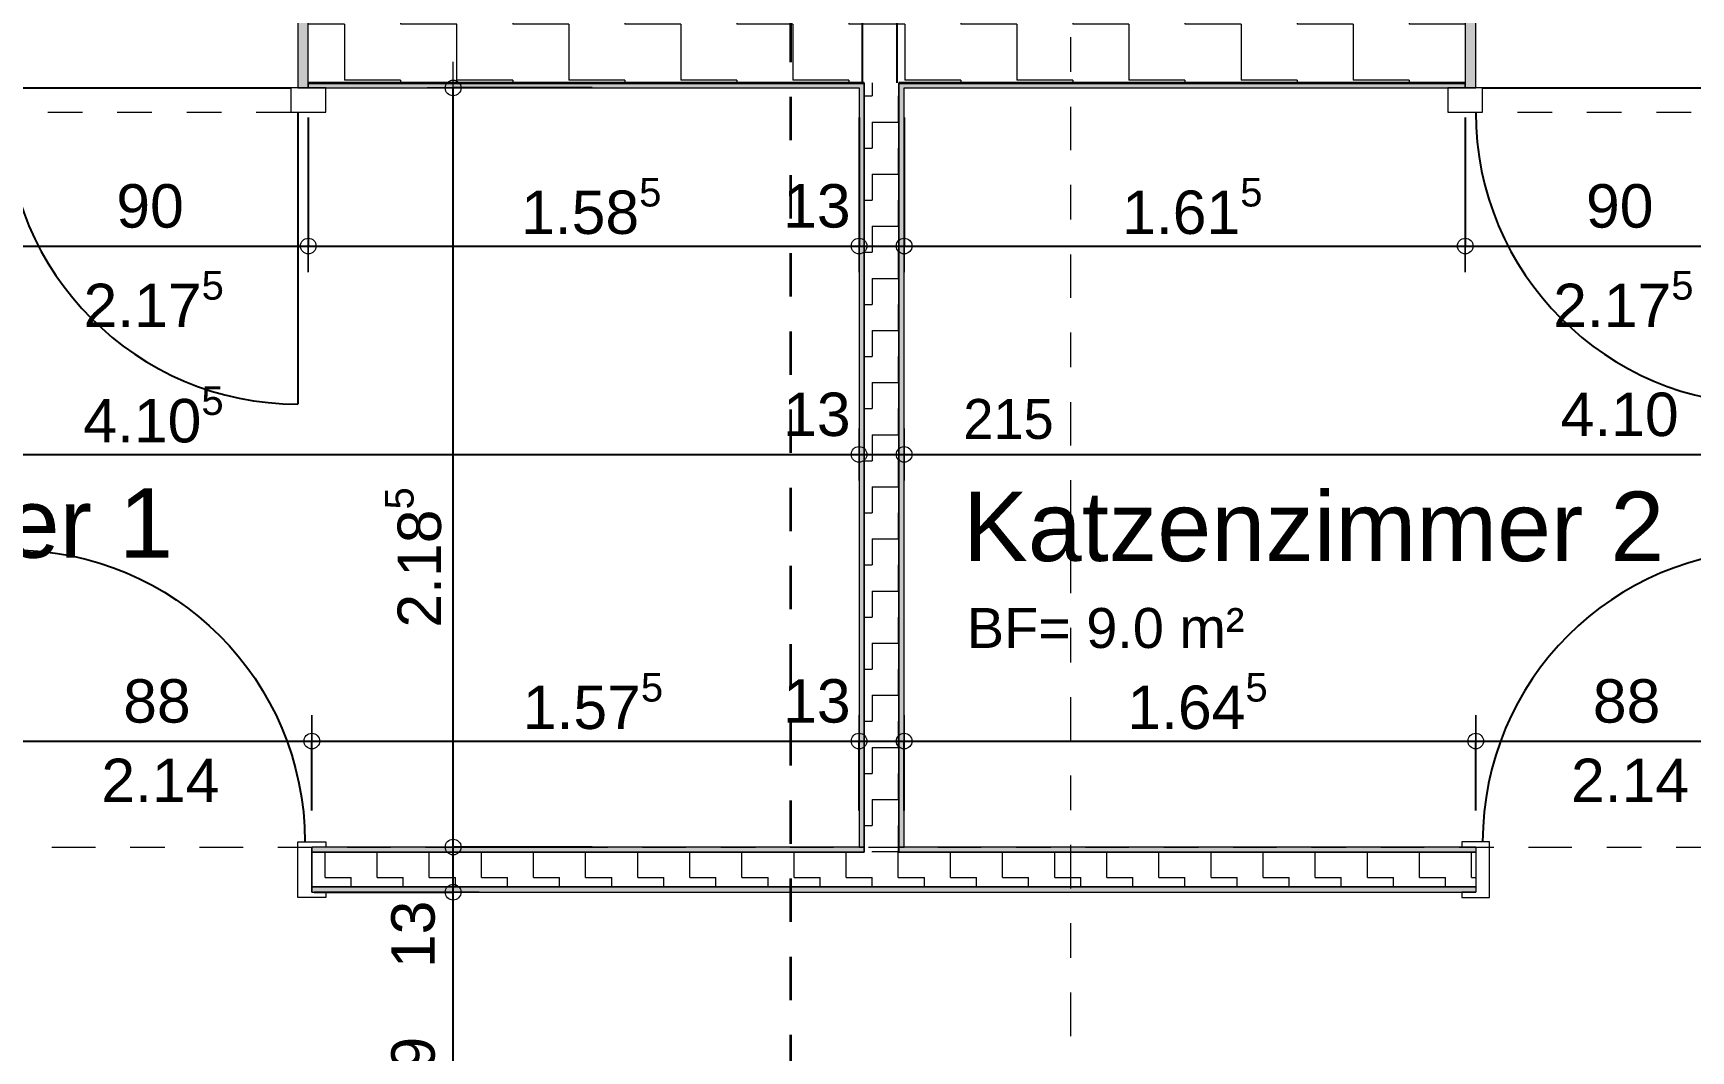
# Model space of a CAD drawing. Header units: metres. Extents: x -94.5 to -10.5, y 121.5 to 156.5.
# Drawn here: x -51.69 to -46.919, y 139.751 to 142.681 of the extents above; entities that cross this region are included whole.
import ezdxf

# ---------------------------------------------------------------- set-up
doc = ezdxf.new("R2010")
doc.units = ezdxf.units.M
doc.header["$PDMODE"] = 65
for name, pattern in [('AUSGEZOGEN', [0]), ('GETRENNT2_S10', [0.255, 0.125, -0.065, 0, -0.065]), ('PUNKT2_S9', [0.175, 0.075, -0.05, 0, -0.05]), ('STRICHLINIE_S4', [0.165, 0.125, -0.04]), ('VERDECKT2_S2', [0.09, 0.05, -0.04])]:
    doc.linetypes.add(name, pattern=pattern)
doc.layers.add('XR$1$_3808', color=7, linetype='Continuous')
for name, color, linetype, lineweight in [('XR$1$Allgemein', 7, 'AUSGEZOGEN', 18), ('XR$1$Bauachsen_grob', 7, 'GETRENNT2_S10', 13), ('XR$1$Daemmung', 7, 'AUSGEZOGEN', 18), ('XR$1$Hilfskonstruktion', 5, 'VERDECKT2_S2', 13), ('XR$1$Holz_Innenverkleidung', 7, 'AUSGEZOGEN', 25), ('XR$1$Leichtbauwaende', 7, 'AUSGEZOGEN', 18), ('XR$1$Raumbezeichnung', 7, 'AUSGEZOGEN', 18), ('XR$1$Schnittbegrenzung', 7, 'AUSGEZOGEN', 13), ('XR$1$Tuerblatt', 7, 'AUSGEZOGEN', 18), ('XR$1$Tuerschwelle', 7, 'AUSGEZOGEN', 25), ('XR$1$Werkplan-_Ausfuehrungsmasse', 7, 'AUSGEZOGEN', 13)]:
    doc.layers.add(name, color=color, linetype=linetype, lineweight=lineweight)
doc.styles.add('ARIAL', font='ARIAL.TTF')
doc.dimstyles.new('_DIMSTYLE_3', dxfattribs={"dimtxt": 0.125, "dimasz": 0.15, "dimexe": 0, "dimexo": 0, "dimgap": 0.0625, "dimtad": 2, "dimrnd": 0.005, "dimzin": 4, "dimdsep": 46, "dimtxsty": 'ARIAL', "dimblk1": 'ALL_ML_KREIS', "dimblk2": 'ALL_ML_KREIS', "dimsah": 1, "dimcen": 0, "dimclrd": 256, "dimclre": 256, "dimclrt": 256, "dimadec": 0, "dimazin": 0, "dimtfac": 1, "dimtdec": 0, "dimtix": 1, "dimtmove": 2, "dimatfit": 3, "dimfxl": 0, "dimtzin": 0, "dimlwd": 0, "dimlwe": -1, "dimarcsym": 0})
doc.dimstyles.new('_DIMSTYLE_6', dxfattribs={"dimtxt": 0.125, "dimasz": 0.15, "dimexe": 0, "dimexo": 0, "dimgap": 0.0625, "dimtad": 2, "dimdec": 1, "dimlfac": 100, "dimrnd": 0.5, "dimzin": 4, "dimdsep": 46, "dimtxsty": 'ARIAL', "dimblk1": 'ALL_ML_KREIS', "dimblk2": 'ALL_ML_KREIS', "dimsah": 1, "dimcen": 0, "dimclrd": 256, "dimclre": 256, "dimclrt": 256, "dimadec": 0, "dimazin": 0, "dimtfac": 1, "dimtdec": 0, "dimtix": 1, "dimtmove": 2, "dimatfit": 3, "dimfxl": 0, "dimtvp": 1.2, "dimtzin": 0, "dimlwd": 0, "dimlwe": -1, "dimarcsym": 0})
doc.dimstyles.new('_DIMSTYLE_7', dxfattribs={"dimtxt": 0.125, "dimasz": 0.15, "dimexe": 0, "dimexo": 0, "dimgap": 0.0625, "dimtad": 2, "dimdec": 3, "dimrnd": 0.005, "dimzin": 4, "dimdsep": 46, "dimtxsty": 'ARIAL', "dimblk1": 'ALL_ML_KREIS', "dimblk2": 'ALL_ML_KREIS', "dimsah": 1, "dimcen": 0, "dimclrd": 256, "dimclre": 256, "dimclrt": 256, "dimadec": 0, "dimazin": 0, "dimtfac": 1, "dimtdec": 0, "dimtix": 1, "dimtmove": 2, "dimatfit": 3, "dimfxl": 0, "dimtzin": 0, "dimlwd": 0, "dimlwe": -1, "dimarcsym": 0})
doc.dimstyles.new('_DIMSTYLE_9', dxfattribs={"dimtxt": 0.125, "dimasz": 0.15, "dimexe": 0, "dimexo": 0, "dimgap": 0.0625, "dimtad": 2, "dimdec": 1, "dimlfac": 100, "dimrnd": 0.5, "dimzin": 4, "dimdsep": 46, "dimtxsty": 'ARIAL', "dimblk1": 'ALL_ML_KREIS', "dimblk2": 'ALL_ML_KREIS', "dimsah": 1, "dimcen": 0, "dimclrd": 256, "dimclre": 256, "dimclrt": 256, "dimadec": 0, "dimazin": 0, "dimtfac": 1, "dimtdec": 0, "dimtix": 1, "dimtmove": 2, "dimatfit": 3, "dimfxl": 0, "dimtzin": 0, "dimlwd": 0, "dimlwe": -1, "dimarcsym": 0})

# ---------------------------------------------------------------- blocks, each defined once
blk = doc.blocks.new('ALL_ML_KREIS')
at = {"color": 0, "linetype": 'ByBlock', "lineweight": -2}
for p, q in [((0, -0.5), (0, 0.5)), ((-1, 0), (0.5, 0))]:
    blk.add_line(p, q, dxfattribs=at)
blk.add_circle((0, 0), 0.15, dxfattribs=at)
blk = doc.blocks.new('*D184')
at = {"layer": 'DEFPOINTS'}
for p in [(-51.7681, 140.6431), (-51.7681, 140.3381), (-50.8881, 140.3381)]:
    blk.add_point(p, dxfattribs=at)
at = {"layer": 'XR$1$Werkplan-_Ausfuehrungsmasse', "lineweight": -2}
for p, q in [((-51.7681, 140.443), (-51.7681, 140.6431)), ((-51.7681, 140.6431), (-50.8881, 140.6431)), ((-50.8881, 140.443), (-50.8881, 140.6431))]:
    blk.add_line(p, q, dxfattribs=at)
at = {"layer": 'XR$1$Werkplan-_Ausfuehrungsmasse', "xscale": 0.15, "yscale": 0.15, "zscale": 0.15, "rotation": 180}
blk.add_blockref('ALL_ML_KREIS', (-51.7681, 140.6431), dxfattribs=at)
at = {"layer": 'XR$1$Werkplan-_Ausfuehrungsmasse', "xscale": 0.15, "yscale": 0.15, "zscale": 0.15}
blk.add_blockref('ALL_ML_KREIS', (-50.8881, 140.6431), dxfattribs=at)
at = {"layer": 'XR$1$Werkplan-_Ausfuehrungsmasse', "insert": (-51.3339, 140.7577), "char_height": 0.125, "width": 0.5, "attachment_point": 5, "style": 'ARIAL'}
blk.add_mtext('\\A1;{\\A1;{88\\H0.082500;\\S^ ;}}', dxfattribs=at)
at = {"layer": 'XR$1$Werkplan-_Ausfuehrungsmasse', "insert": (-51.4938, 140.5925), "char_height": 0.125, "width": 0.00625, "attachment_point": 1, "line_spacing_factor": 0.60241, "style": 'ARIAL'}
blk.add_mtext('\\A1;{2.14\\H0.082500;\\S^ ;}', dxfattribs=at)
blk = doc.blocks.new('*D185')
at = {"layer": 'DEFPOINTS'}
for p in [(-49.3131, 142.523), (-50.8881, 140.6431), (-50.8881, 140.3381)]:
    blk.add_point(p, dxfattribs=at)
at = {"layer": 'XR$1$Werkplan-_Ausfuehrungsmasse', "lineweight": -2}
for p, q in [((-50.8881, 140.443), (-50.8881, 140.6431)), ((-50.8881, 140.6431), (-49.3131, 140.6431)), ((-49.3131, 140.443), (-49.3131, 140.6431))]:
    blk.add_line(p, q, dxfattribs=at)
at = {"layer": 'XR$1$Werkplan-_Ausfuehrungsmasse', "xscale": 0.15, "yscale": 0.15, "zscale": 0.15, "rotation": 180}
blk.add_blockref('ALL_ML_KREIS', (-50.8881, 140.6431), dxfattribs=at)
at = {"layer": 'XR$1$Werkplan-_Ausfuehrungsmasse', "xscale": 0.15, "yscale": 0.15, "zscale": 0.15}
blk.add_blockref('ALL_ML_KREIS', (-49.3131, 140.6431), dxfattribs=at)
at = {"layer": 'XR$1$Werkplan-_Ausfuehrungsmasse', "insert": (-50.0788, 140.7577), "char_height": 0.125, "width": 0.625, "attachment_point": 5, "style": 'ARIAL'}
blk.add_mtext('\\A1;{\\A1;{1.57\\H0.082500;\\S5^ ;}}', dxfattribs=at)
blk = doc.blocks.new('*D186')
at = {"layer": 'DEFPOINTS'}
for p in [(-49.3131, 142.523), (-49.1831, 142.523), (-49.3131, 140.6431)]:
    blk.add_point(p, dxfattribs=at)
at = {"layer": 'XR$1$Werkplan-_Ausfuehrungsmasse', "lineweight": -2}
for p, q in [((-49.3131, 140.443), (-49.3131, 140.6431)), ((-49.3131, 140.6431), (-49.1831, 140.6431)), ((-49.1831, 140.443), (-49.1831, 140.6431))]:
    blk.add_line(p, q, dxfattribs=at)
at = {"layer": 'XR$1$Werkplan-_Ausfuehrungsmasse', "xscale": 0.15, "yscale": 0.15, "zscale": 0.15, "rotation": 180}
blk.add_blockref('ALL_ML_KREIS', (-49.3131, 140.6431), dxfattribs=at)
at = {"layer": 'XR$1$Werkplan-_Ausfuehrungsmasse', "xscale": 0.15, "yscale": 0.15, "zscale": 0.15}
blk.add_blockref('ALL_ML_KREIS', (-49.1831, 140.6431), dxfattribs=at)
at = {"layer": 'XR$1$Werkplan-_Ausfuehrungsmasse', "insert": (-49.4344, 140.7578), "char_height": 0.125, "width": 0.5, "attachment_point": 5, "style": 'ARIAL'}
blk.add_mtext('\\A1;{\\A1;{13\\H0.082500;\\S^ ;}}', dxfattribs=at)
blk = doc.blocks.new('*D187')
at = {"layer": 'DEFPOINTS'}
for p in [(-49.1831, 142.523), (-49.1831, 140.6431), (-47.5381, 140.3381)]:
    blk.add_point(p, dxfattribs=at)
at = {"layer": 'XR$1$Werkplan-_Ausfuehrungsmasse', "lineweight": -2}
for p, q in [((-49.1831, 140.443), (-49.1831, 140.6431)), ((-49.1831, 140.6431), (-47.5381, 140.6431)), ((-47.5381, 140.443), (-47.5381, 140.6431))]:
    blk.add_line(p, q, dxfattribs=at)
at = {"layer": 'XR$1$Werkplan-_Ausfuehrungsmasse', "xscale": 0.15, "yscale": 0.15, "zscale": 0.15, "rotation": 180}
blk.add_blockref('ALL_ML_KREIS', (-49.1831, 140.6431), dxfattribs=at)
at = {"layer": 'XR$1$Werkplan-_Ausfuehrungsmasse', "xscale": 0.15, "yscale": 0.15, "zscale": 0.15}
blk.add_blockref('ALL_ML_KREIS', (-47.5381, 140.6431), dxfattribs=at)
at = {"layer": 'XR$1$Werkplan-_Ausfuehrungsmasse', "insert": (-48.3388, 140.7577), "char_height": 0.125, "width": 0.625, "attachment_point": 5, "style": 'ARIAL'}
blk.add_mtext('\\A1;{\\A1;{1.64\\H0.082500;\\S5^ ;}}', dxfattribs=at)
blk = doc.blocks.new('*D188')
at = {"layer": 'DEFPOINTS'}
for p in [(-47.5381, 140.6431), (-47.5381, 140.3381), (-46.6581, 140.3381)]:
    blk.add_point(p, dxfattribs=at)
at = {"layer": 'XR$1$Werkplan-_Ausfuehrungsmasse', "lineweight": -2}
for p, q in [((-47.5381, 140.443), (-47.5381, 140.6431)), ((-47.5381, 140.6431), (-46.6581, 140.6431)), ((-46.6581, 140.443), (-46.6581, 140.6431))]:
    blk.add_line(p, q, dxfattribs=at)
at = {"layer": 'XR$1$Werkplan-_Ausfuehrungsmasse', "xscale": 0.15, "yscale": 0.15, "zscale": 0.15, "rotation": 180}
blk.add_blockref('ALL_ML_KREIS', (-47.5381, 140.6431), dxfattribs=at)
at = {"layer": 'XR$1$Werkplan-_Ausfuehrungsmasse', "xscale": 0.15, "yscale": 0.15, "zscale": 0.15}
blk.add_blockref('ALL_ML_KREIS', (-46.6581, 140.6431), dxfattribs=at)
at = {"layer": 'XR$1$Werkplan-_Ausfuehrungsmasse', "insert": (-47.1039, 140.7577), "char_height": 0.125, "width": 0.5, "attachment_point": 5, "style": 'ARIAL'}
blk.add_mtext('\\A1;{\\A1;{88\\H0.082500;\\S^ ;}}', dxfattribs=at)
at = {"layer": 'XR$1$Werkplan-_Ausfuehrungsmasse', "insert": (-47.2638, 140.5925), "char_height": 0.125, "width": 0.00625, "attachment_point": 1, "line_spacing_factor": 0.60241, "style": 'ARIAL'}
blk.add_mtext('\\A1;{2.14\\H0.082500;\\S^ ;}', dxfattribs=at)
blk = doc.blocks.new('*D201')
at = {"layer": 'DEFPOINTS'}
for p in [(-50.8881, 140.2081), (-50.4813, 139.018), (-50.0421, 139.018)]:
    blk.add_point(p, dxfattribs=at)
at = {"layer": 'XR$1$Werkplan-_Ausfuehrungsmasse', "lineweight": -2}
for p, q in [((-50.8813, 140.2081), (-50.4813, 140.2081)), ((-50.4813, 139.018), (-50.4813, 140.2081)), ((-50.6604, 139.018), (-50.4813, 139.018))]:
    blk.add_line(p, q, dxfattribs=at)
at = {"layer": 'XR$1$Werkplan-_Ausfuehrungsmasse', "xscale": 0.15, "yscale": 0.15, "zscale": 0.15}
for p, rotation in [((-50.4813, 140.2081), 90), ((-50.4813, 139.018), 270)]:
    blk.add_blockref('ALL_ML_KREIS', p, dxfattribs=dict(at, rotation=rotation))
at = {"layer": 'XR$1$Werkplan-_Ausfuehrungsmasse', "insert": (-50.596, 139.622), "char_height": 0.125, "width": 0.5, "attachment_point": 5, "rotation": 90, "style": 'ARIAL'}
blk.add_mtext('\\A1;{\\A1;{1.19\\H0.082500;\\S^ ;}}', dxfattribs=at)
blk = doc.blocks.new('*D202')
at = {"layer": 'DEFPOINTS'}
for p in [(-49.3131, 140.3381), (-50.8881, 140.2081), (-50.4813, 140.2081)]:
    blk.add_point(p, dxfattribs=at)
at = {"layer": 'XR$1$Werkplan-_Ausfuehrungsmasse', "lineweight": -2}
for p, q in [((-50.0813, 140.3381), (-50.4813, 140.3381)), ((-50.4813, 140.2081), (-50.4813, 140.3381)), ((-50.8813, 140.2081), (-50.4813, 140.2081))]:
    blk.add_line(p, q, dxfattribs=at)
at = {"layer": 'XR$1$Werkplan-_Ausfuehrungsmasse', "xscale": 0.15, "yscale": 0.15, "zscale": 0.15}
for p, rotation in [((-50.4813, 140.3381), 90), ((-50.4813, 140.2081), 270)]:
    blk.add_blockref('ALL_ML_KREIS', p, dxfattribs=dict(at, rotation=rotation))
at = {"layer": 'XR$1$Werkplan-_Ausfuehrungsmasse', "insert": (-50.596, 140.0867), "char_height": 0.125, "width": 0.5, "attachment_point": 5, "rotation": 90, "style": 'ARIAL'}
blk.add_mtext('\\A1;{\\A1;{13\\H0.082500;\\S^ ;}}', dxfattribs=at)
blk = doc.blocks.new('*D203')
at = {"layer": 'DEFPOINTS'}
for p in [(-49.3131, 142.523), (-50.4813, 140.3381), (-49.3131, 140.3381)]:
    blk.add_point(p, dxfattribs=at)
at = {"layer": 'XR$1$Werkplan-_Ausfuehrungsmasse', "lineweight": -2}
for p, q in [((-50.0813, 142.523), (-50.4813, 142.523)), ((-50.4813, 140.3381), (-50.4813, 142.523)), ((-50.0813, 140.3381), (-50.4813, 140.3381))]:
    blk.add_line(p, q, dxfattribs=at)
at = {"layer": 'XR$1$Werkplan-_Ausfuehrungsmasse', "xscale": 0.15, "yscale": 0.15, "zscale": 0.15}
for p, rotation in [((-50.4813, 142.523), 90), ((-50.4813, 140.3381), 270)]:
    blk.add_blockref('ALL_ML_KREIS', p, dxfattribs=dict(at, rotation=rotation))
at = {"layer": 'XR$1$Werkplan-_Ausfuehrungsmasse', "insert": (-50.596, 141.1718), "char_height": 0.125, "width": 0.625, "attachment_point": 5, "rotation": 90, "style": 'ARIAL'}
blk.add_mtext('\\A1;{\\A1;{2.18\\H0.082500;\\S5^ ;}}', dxfattribs=at)
blk = doc.blocks.new('*D261')
at = {"layer": 'DEFPOINTS'}
for p in [(-53.4181, 142.523), (-49.3131, 142.523), (-53.4181, 141.4681)]:
    blk.add_point(p, dxfattribs=at)
at = {"layer": 'XR$1$Werkplan-_Ausfuehrungsmasse', "lineweight": -2}
for p, q in [((-53.4181, 141.4681), (-53.4181, 141.4681)), ((-53.4181, 141.4681), (-49.3131, 141.4681)), ((-49.3131, 141.4681), (-49.3131, 141.4681))]:
    blk.add_line(p, q, dxfattribs=at)
at = {"layer": 'XR$1$Werkplan-_Ausfuehrungsmasse', "xscale": 0.15, "yscale": 0.15, "zscale": 0.15, "rotation": 180}
blk.add_blockref('ALL_ML_KREIS', (-53.4181, 141.4681), dxfattribs=at)
at = {"layer": 'XR$1$Werkplan-_Ausfuehrungsmasse', "xscale": 0.15, "yscale": 0.15, "zscale": 0.15}
blk.add_blockref('ALL_ML_KREIS', (-49.3131, 141.4681), dxfattribs=at)
at = {"layer": 'XR$1$Werkplan-_Ausfuehrungsmasse', "insert": (-51.3438, 141.5827), "char_height": 0.125, "width": 0.625, "attachment_point": 5, "style": 'ARIAL'}
blk.add_mtext('\\A1;{\\A1;{4.10\\H0.082500;\\S5^ ;}}', dxfattribs=at)
blk = doc.blocks.new('*D262')
at = {"layer": 'DEFPOINTS'}
for p in [(-49.3131, 142.523), (-49.1831, 142.523), (-49.3131, 141.4681)]:
    blk.add_point(p, dxfattribs=at)
at = {"layer": 'XR$1$Werkplan-_Ausfuehrungsmasse', "lineweight": -2}
for p, q in [((-49.3131, 141.4681), (-49.3131, 141.4681)), ((-49.3131, 141.4681), (-49.1831, 141.4681)), ((-49.1831, 141.4681), (-49.1831, 141.4681))]:
    blk.add_line(p, q, dxfattribs=at)
at = {"layer": 'XR$1$Werkplan-_Ausfuehrungsmasse', "xscale": 0.15, "yscale": 0.15, "zscale": 0.15, "rotation": 180}
blk.add_blockref('ALL_ML_KREIS', (-49.3131, 141.4681), dxfattribs=at)
at = {"layer": 'XR$1$Werkplan-_Ausfuehrungsmasse', "xscale": 0.15, "yscale": 0.15, "zscale": 0.15}
blk.add_blockref('ALL_ML_KREIS', (-49.1831, 141.4681), dxfattribs=at)
at = {"layer": 'XR$1$Werkplan-_Ausfuehrungsmasse', "insert": (-49.4344, 141.5828), "char_height": 0.125, "width": 0.5, "attachment_point": 5, "style": 'ARIAL'}
blk.add_mtext('\\A1;{\\A1;{13\\H0.082500;\\S^ ;}}', dxfattribs=at)
blk = doc.blocks.new('*D263')
at = {"layer": 'DEFPOINTS'}
for p in [(-49.1831, 142.523), (-45.0831, 142.523), (-49.1831, 141.4681)]:
    blk.add_point(p, dxfattribs=at)
at = {"layer": 'XR$1$Werkplan-_Ausfuehrungsmasse', "lineweight": -2}
for p, q in [((-49.1831, 141.4681), (-49.1831, 141.4681)), ((-49.1831, 141.4681), (-45.0831, 141.4681)), ((-45.0831, 141.4681), (-45.0831, 141.4681))]:
    blk.add_line(p, q, dxfattribs=at)
at = {"layer": 'XR$1$Werkplan-_Ausfuehrungsmasse', "xscale": 0.15, "yscale": 0.15, "zscale": 0.15, "rotation": 180}
blk.add_blockref('ALL_ML_KREIS', (-49.1831, 141.4681), dxfattribs=at)
at = {"layer": 'XR$1$Werkplan-_Ausfuehrungsmasse', "xscale": 0.15, "yscale": 0.15, "zscale": 0.15}
blk.add_blockref('ALL_ML_KREIS', (-45.0831, 141.4681), dxfattribs=at)
at = {"layer": 'XR$1$Werkplan-_Ausfuehrungsmasse', "insert": (-47.1239, 141.5827), "char_height": 0.125, "width": 0.5, "attachment_point": 5, "style": 'ARIAL'}
blk.add_mtext('\\A1;{\\A1;{4.10\\H0.082500;\\S^ ;}}', dxfattribs=at)
blk = doc.blocks.new('COMPLEXOBJECT_7')
at = {"layer": 'XR$1$Bauachsen_grob', "color": 8}
for p, q in [((-48.7031, 130.869), (-48.7031, 153.5024)), ((-80.9611, 140.338), (-13.4611, 140.338))]:
    blk.add_line(p, q, dxfattribs=at)
blk = doc.blocks.new('Tür_2_$F2')
at = {"layer": 'XR$1$_3808', "color": 7, "linetype": 'AUSGEZOGEN', "lineweight": -3}
blk.add_line((0.86, 0.145), (0.86, 0.985), dxfattribs=at)
at = {"layer": 'XR$1$_3808', "color": 7, "linetype": 'AUSGEZOGEN', "lineweight": 18}
for points in [[(0, 0.065), (0, 0), (-0.04, 0), (-0.04, -0.015), (0.04, -0.015), (0.04, 0.145), (-0.04, 0.145), (-0.04, 0.13), (0, 0.13), (0, 0.065)], [(0.84, 0.065), (0.84, -0.015), (0.92, -0.015), (0.92, 0), (0.88, 0), (0.88, 0.13), (0.92, 0.13), (0.92, 0.145), (0.84, 0.145), (0.84, 0.065)]]:
    blk.add_lwpolyline(points, close=True, dxfattribs=at)
at = {"layer": 'XR$1$_3808', "color": 7, "linetype": 'AUSGEZOGEN', "lineweight": -3}
blk.add_arc((0.86, 0.145), 0.84, 90, 180, dxfattribs=at)
blk = doc.blocks.new('Tür_6_$F2')
at = {"layer": 'XR$1$_3808', "color": 7, "linetype": 'AUSGEZOGEN', "lineweight": -3}
blk.add_line((0.86, 0.145), (0.86, 0.985), dxfattribs=at)
at = {"layer": 'XR$1$_3808', "color": 7, "linetype": 'AUSGEZOGEN', "lineweight": 18}
for points in [[(0, 0.065), (0, 0), (-0.04, 0), (-0.04, -0.015), (0.04, -0.015), (0.04, 0.145), (-0.04, 0.145), (-0.04, 0.13), (0, 0.13), (0, 0.065)], [(0.84, 0.065), (0.84, -0.015), (0.92, -0.015), (0.92, 0), (0.88, 0), (0.88, 0.13), (0.92, 0.13), (0.92, 0.145), (0.84, 0.145), (0.84, 0.065)]]:
    blk.add_lwpolyline(points, close=True, dxfattribs=at)
at = {"layer": 'XR$1$_3808', "color": 7, "linetype": 'AUSGEZOGEN', "lineweight": -3}
blk.add_arc((0.86, 0.145), 0.84, 90, 180, dxfattribs=at)
blk = doc.blocks.new('Tür_8_$F2')
at = {"layer": 'XR$1$_3808', "color": 7, "linetype": 'AUSGEZOGEN', "lineweight": -3}
blk.add_line((0.08, 0.07), (0.08, 0.91), dxfattribs=at)
at = {"layer": 'XR$1$_3808', "color": 7, "linetype": 'AUSGEZOGEN', "lineweight": 18}
for points in [[(0, 0), (0.1, 0), (0.1, 0.07), (0, 0.07), (0, 0)], [(0.9, 0), (1, 0), (1, 0.07), (0.9, 0.07), (0.9, 0)]]:
    blk.add_lwpolyline(points, close=True, dxfattribs=at)
at = {"layer": 'XR$1$_3808', "color": 7, "linetype": 'AUSGEZOGEN', "lineweight": -3}
blk.add_arc((0.08, 0.07), 0.84, 0, 90, dxfattribs=at)
blk = doc.blocks.new('COMPLEXOBJECT_10')
at = {"layer": 'XR$1$Schnittbegrenzung', "color": 12, "linetype": 'STRICHLINIE_S4', "lineweight": 35}
blk.add_line((-49.5105, 155.3224), (-49.5105, 129.049), dxfattribs=at)
blk = doc.blocks.new('*D618')
at = {"layer": 'DEFPOINTS'}
for p in [(-51.7981, 142.523), (-50.8981, 142.523), (-51.7981, 142.0681)]:
    blk.add_point(p, dxfattribs=at)
at = {"layer": 'XR$1$Werkplan-_Ausfuehrungsmasse', "lineweight": -2}
for p, q in [((-51.7981, 142.4381), (-51.7981, 142.0681)), ((-50.8981, 142.4381), (-50.8981, 142.0681)), ((-51.7981, 142.0681), (-50.8981, 142.0681))]:
    blk.add_line(p, q, dxfattribs=at)
at = {"layer": 'XR$1$Werkplan-_Ausfuehrungsmasse', "xscale": 0.15, "yscale": 0.15, "zscale": 0.15, "rotation": 180}
blk.add_blockref('ALL_ML_KREIS', (-51.7981, 142.0681), dxfattribs=at)
at = {"layer": 'XR$1$Werkplan-_Ausfuehrungsmasse', "xscale": 0.15, "yscale": 0.15, "zscale": 0.15}
blk.add_blockref('ALL_ML_KREIS', (-50.8981, 142.0681), dxfattribs=at)
at = {"layer": 'XR$1$Werkplan-_Ausfuehrungsmasse', "insert": (-51.3536, 142.1827), "char_height": 0.125, "width": 0.5, "attachment_point": 5, "style": 'ARIAL'}
blk.add_mtext('\\A1;{\\A1;{90\\H0.082500;\\S^ ;}}', dxfattribs=at)
at = {"layer": 'XR$1$Werkplan-_Ausfuehrungsmasse', "insert": (-51.5451, 141.9962), "char_height": 0.125, "width": 0.00625, "attachment_point": 1, "line_spacing_factor": 0.60241, "style": 'ARIAL'}
blk.add_mtext('\\A1;{2.17\\H0.082500;\\S5^ ;}', dxfattribs=at)
blk = doc.blocks.new('*D619')
at = {"layer": 'DEFPOINTS'}
for p in [(-50.8981, 142.523), (-49.3131, 142.523), (-50.8981, 142.0681)]:
    blk.add_point(p, dxfattribs=at)
at = {"layer": 'XR$1$Werkplan-_Ausfuehrungsmasse', "lineweight": -2}
for p, q in [((-50.8981, 142.4381), (-50.8981, 142.0681)), ((-49.3131, 142.4381), (-49.3131, 142.0681)), ((-50.8981, 142.0681), (-49.3131, 142.0681))]:
    blk.add_line(p, q, dxfattribs=at)
at = {"layer": 'XR$1$Werkplan-_Ausfuehrungsmasse', "xscale": 0.15, "yscale": 0.15, "zscale": 0.15, "rotation": 180}
blk.add_blockref('ALL_ML_KREIS', (-50.8981, 142.0681), dxfattribs=at)
at = {"layer": 'XR$1$Werkplan-_Ausfuehrungsmasse', "xscale": 0.15, "yscale": 0.15, "zscale": 0.15}
blk.add_blockref('ALL_ML_KREIS', (-49.3131, 142.0681), dxfattribs=at)
at = {"layer": 'XR$1$Werkplan-_Ausfuehrungsmasse', "insert": (-50.0838, 142.1827), "char_height": 0.125, "width": 0.625, "attachment_point": 5, "style": 'ARIAL'}
blk.add_mtext('\\A1;{\\A1;{1.58\\H0.082500;\\S5^ ;}}', dxfattribs=at)
blk = doc.blocks.new('*D620')
at = {"layer": 'DEFPOINTS'}
for p in [(-49.3131, 142.523), (-49.1831, 142.523), (-49.3131, 142.0681)]:
    blk.add_point(p, dxfattribs=at)
at = {"layer": 'XR$1$Werkplan-_Ausfuehrungsmasse', "lineweight": -2}
for p, q in [((-49.3131, 142.4381), (-49.3131, 142.0681)), ((-49.1831, 142.4381), (-49.1831, 142.0681)), ((-49.3131, 142.0681), (-49.1831, 142.0681))]:
    blk.add_line(p, q, dxfattribs=at)
at = {"layer": 'XR$1$Werkplan-_Ausfuehrungsmasse', "xscale": 0.15, "yscale": 0.15, "zscale": 0.15, "rotation": 180}
blk.add_blockref('ALL_ML_KREIS', (-49.3131, 142.0681), dxfattribs=at)
at = {"layer": 'XR$1$Werkplan-_Ausfuehrungsmasse', "xscale": 0.15, "yscale": 0.15, "zscale": 0.15}
blk.add_blockref('ALL_ML_KREIS', (-49.1831, 142.0681), dxfattribs=at)
at = {"layer": 'XR$1$Werkplan-_Ausfuehrungsmasse', "insert": (-49.4344, 142.1828), "char_height": 0.125, "width": 0.5, "attachment_point": 5, "style": 'ARIAL'}
blk.add_mtext('\\A1;{\\A1;{13\\H0.082500;\\S^ ;}}', dxfattribs=at)
blk = doc.blocks.new('*D621')
at = {"layer": 'DEFPOINTS'}
for p in [(-49.1831, 142.523), (-47.5681, 142.523), (-49.1831, 142.0681)]:
    blk.add_point(p, dxfattribs=at)
at = {"layer": 'XR$1$Werkplan-_Ausfuehrungsmasse', "lineweight": -2}
for p, q in [((-49.1831, 142.4381), (-49.1831, 142.0681)), ((-47.5681, 142.4381), (-47.5681, 142.0681)), ((-49.1831, 142.0681), (-47.5681, 142.0681))]:
    blk.add_line(p, q, dxfattribs=at)
at = {"layer": 'XR$1$Werkplan-_Ausfuehrungsmasse', "xscale": 0.15, "yscale": 0.15, "zscale": 0.15, "rotation": 180}
blk.add_blockref('ALL_ML_KREIS', (-49.1831, 142.0681), dxfattribs=at)
at = {"layer": 'XR$1$Werkplan-_Ausfuehrungsmasse', "xscale": 0.15, "yscale": 0.15, "zscale": 0.15}
blk.add_blockref('ALL_ML_KREIS', (-47.5681, 142.0681), dxfattribs=at)
at = {"layer": 'XR$1$Werkplan-_Ausfuehrungsmasse', "insert": (-48.3538, 142.1827), "char_height": 0.125, "width": 0.625, "attachment_point": 5, "style": 'ARIAL'}
blk.add_mtext('\\A1;{\\A1;{1.61\\H0.082500;\\S5^ ;}}', dxfattribs=at)
blk = doc.blocks.new('*D622')
at = {"layer": 'DEFPOINTS'}
for p in [(-47.5681, 142.523), (-46.6681, 142.523), (-47.5681, 142.0681)]:
    blk.add_point(p, dxfattribs=at)
at = {"layer": 'XR$1$Werkplan-_Ausfuehrungsmasse', "lineweight": -2}
for p, q in [((-47.5681, 142.4381), (-47.5681, 142.0681)), ((-46.6681, 142.4381), (-46.6681, 142.0681)), ((-47.5681, 142.0681), (-46.6681, 142.0681))]:
    blk.add_line(p, q, dxfattribs=at)
at = {"layer": 'XR$1$Werkplan-_Ausfuehrungsmasse', "xscale": 0.15, "yscale": 0.15, "zscale": 0.15, "rotation": 180}
blk.add_blockref('ALL_ML_KREIS', (-47.5681, 142.0681), dxfattribs=at)
at = {"layer": 'XR$1$Werkplan-_Ausfuehrungsmasse', "xscale": 0.15, "yscale": 0.15, "zscale": 0.15}
blk.add_blockref('ALL_ML_KREIS', (-46.6681, 142.0681), dxfattribs=at)
at = {"layer": 'XR$1$Werkplan-_Ausfuehrungsmasse', "insert": (-47.1236, 142.1827), "char_height": 0.125, "width": 0.5, "attachment_point": 5, "style": 'ARIAL'}
blk.add_mtext('\\A1;{\\A1;{90\\H0.082500;\\S^ ;}}', dxfattribs=at)
at = {"layer": 'XR$1$Werkplan-_Ausfuehrungsmasse', "insert": (-47.3151, 141.9962), "char_height": 0.125, "width": 0.00625, "attachment_point": 1, "line_spacing_factor": 0.60241, "style": 'ARIAL'}
blk.add_mtext('\\A1;{2.17\\H0.082500;\\S5^ ;}', dxfattribs=at)

msp = doc.modelspace()

# ---------------------------------------------------------------- hatches: boundary and pattern name
at = {"layer": 'XR$1$Allgemein', "lineweight": 13}
for points in [[(-50.9281, 142.738), (-50.9281, 142.523), (-50.8981, 142.523), (-50.8981, 142.538), (-50.8981, 142.738), (-50.8981, 142.773), (-50.8981, 142.813), (-50.8981, 142.843), (-50.9281, 142.843), (-50.9281, 142.813), (-50.9281, 142.773)], [(-47.5681, 142.738), (-47.5681, 142.538), (-47.5681, 142.523), (-47.5631, 142.523), (-47.5481, 142.523), (-47.5381, 142.523), (-47.5381, 142.738), (-47.5381, 142.773), (-47.5381, 142.813), (-47.5381, 142.843), (-47.5681, 142.843), (-47.5681, 142.813), (-47.5681, 142.773)]]:
    msp.add_hatch(color=8, dxfattribs=at).paths.add_polyline_path(points)
at = {"layer": 'XR$1$Daemmung', "lineweight": 13}
h = msp.add_hatch(dxfattribs=at)
h.set_pattern_fill('MUSTER', color=256, scale=0.16125, angle=180, style=0, pattern_type=2)
h.set_pattern_definition([(180, (-0.3225, -0.3225), (-0.16125, -0.16125), [0.16125, -0.16125]), (270, (-0.3225, -0.3225), (0.16125, -0.16125), [0.16125, -0.16125])])
h.paths.add_polyline_path([(-47.5681, 142.738), (-50.8981, 142.738), (-50.8981, 142.538), (-47.5681, 142.538)], flags=0)
at = {"layer": 'XR$1$Holz_Innenverkleidung', "lineweight": 13}
for points in [[(-49.2981, 142.523), (-49.2981, 142.538), (-50.8981, 142.538), (-50.8981, 142.523)], [(-49.1981, 142.523), (-47.5681, 142.523), (-47.5681, 142.538), (-49.1981, 142.538)]]:
    msp.add_hatch(color=35, dxfattribs=at).paths.add_polyline_path(points)
at = {"layer": 'XR$1$Leichtbauwaende', "linetype": 'AUSGEZOGEN', "lineweight": 13}
for points in [[(-49.3131, 142.523), (-49.3131, 140.3381), (-49.2981, 140.3381), (-49.2981, 142.523)], [(-49.1981, 142.523), (-49.1981, 140.3381), (-49.1831, 140.3381), (-49.1831, 142.523)], [(-49.2981, 140.3381), (-50.8881, 140.3381), (-50.8881, 140.3231), (-49.2981, 140.3231)], [(-47.5381, 140.3231), (-47.5381, 140.3381), (-49.1981, 140.3381), (-49.1981, 140.3231)], [(-50.8881, 140.2081), (-47.5381, 140.2081), (-47.5381, 140.2231), (-50.8881, 140.2231)]]:
    msp.add_hatch(color=35, dxfattribs=at).paths.add_polyline_path(points)
h = msp.add_hatch(dxfattribs=at)
h.set_pattern_fill('MUSTER', color=256, scale=0.075, angle=270, style=0, pattern_type=2)
h.set_pattern_definition([(270, (0.15, -0.15), (0.075, -0.075), [0.075, -0.075]), (360, (0.15, -0.15), (0.075, 0.075), [0.075, -0.075])])
h.paths.add_polyline_path([(-49.2981, 142.538), (-49.2981, 140.3231), (-49.1981, 140.3231), (-49.1981, 142.538)], flags=0)
h = msp.add_hatch(dxfattribs=at)
h.set_pattern_fill('MUSTER', color=256, scale=0.075, style=0, pattern_type=2)
h.set_pattern_definition([(0, (0.15, 0.15), (0.075, 0.075), [0.075, -0.075]), (90, (0.15, 0.15), (-0.075, 0.075), [0.075, -0.075])])
h.paths.add_polyline_path([(-47.5381, 140.3231), (-50.8881, 140.3231), (-50.8881, 140.2231), (-47.5381, 140.2231)], flags=0)

# ---------------------------------------------------------------- linework, layer by layer
at = {"layer": 'XR$1$Allgemein', "lineweight": 18}
for p, q in [((-50.9281, 142.738), (-50.9281, 142.523)), ((-50.8981, 142.538), (-50.8981, 142.738)), ((-47.5681, 142.738), (-47.5681, 142.538)), ((-47.5381, 142.523), (-47.5381, 142.738)), ((-50.9281, 142.523), (-50.8981, 142.523)), ((-50.8981, 142.523), (-50.8981, 142.538)), ((-47.5681, 142.538), (-47.5681, 142.523)), ((-47.5681, 142.523), (-47.5631, 142.523)), ((-47.5631, 142.523), (-47.5481, 142.523)), ((-47.5481, 142.523), (-47.5381, 142.523))]:
    msp.add_line(p, q, dxfattribs=at)
at = {"layer": 'XR$1$Allgemein', "color": 5, "linetype": 'PUNKT2_S9', "lineweight": 13}
for p, q in [((-50.9281, 142.523), (-51.7681, 142.523)), ((-50.8981, 142.523), (-50.9281, 142.523)), ((-50.8481, 142.523), (-50.8981, 142.523)), ((-50.8481, 142.453), (-50.8481, 142.523)), ((-47.5681, 142.523), (-47.6181, 142.523)), ((-47.6181, 142.523), (-47.6181, 142.453)), ((-47.5631, 142.523), (-47.5681, 142.523)), ((-47.5481, 142.523), (-47.5631, 142.523)), ((-47.5381, 142.523), (-47.5481, 142.523)), ((-46.6981, 142.523), (-47.5381, 142.523)), ((-51.8481, 142.453), (-50.8481, 142.453)), ((-47.6181, 142.453), (-46.6181, 142.453))]:
    msp.add_line(p, q, dxfattribs=at)
at = {"layer": 'XR$1$Daemmung', "lineweight": 35}
for p, q in [((-50.8981, 142.538), (-49.2981, 142.538)), ((-49.1981, 142.538), (-47.5681, 142.538))]:
    msp.add_line(p, q, dxfattribs=at)
at = {"layer": 'XR$1$Hilfskonstruktion', "color": 6, "linetype": 'AUSGEZOGEN', "lineweight": 25}
for p, q in [((-49.3031, 142.538), (-49.3031, 142.843)), ((-49.2031, 142.538), (-49.2031, 142.843))]:
    msp.add_line(p, q, dxfattribs=at)
at = {"layer": 'XR$1$Holz_Innenverkleidung', "lineweight": 18}
for p, q in [((-49.2981, 142.538), (-50.8981, 142.538)), ((-50.8981, 142.538), (-50.8981, 142.523)), ((-50.8981, 142.523), (-49.3131, 142.523)), ((-49.2981, 142.523), (-49.2981, 142.538)), ((-47.5681, 142.538), (-49.1981, 142.538)), ((-49.1981, 142.538), (-49.1981, 142.523)), ((-49.1831, 142.523), (-47.5681, 142.523)), ((-47.5681, 142.523), (-47.5681, 142.538))]:
    msp.add_line(p, q, dxfattribs=at)
at = {"layer": 'XR$1$Leichtbauwaende', "linetype": 'AUSGEZOGEN', "lineweight": 18}
for p, q in [((-49.3131, 142.523), (-49.3131, 140.3381)), ((-49.2981, 142.538), (-49.2981, 142.523)), ((-49.2981, 140.3381), (-49.2981, 142.523)), ((-49.2981, 142.523), (-49.2981, 140.3381)), ((-49.1981, 142.523), (-49.1981, 142.538)), ((-49.1981, 142.523), (-49.1981, 140.3381)), ((-49.1981, 140.3381), (-49.1981, 142.523)), ((-49.1831, 140.3381), (-49.1831, 142.523)), ((-50.8881, 140.3231), (-50.8881, 140.3381)), ((-49.2981, 140.3381), (-50.8881, 140.3381)), ((-50.8881, 140.2231), (-50.8881, 140.3231)), ((-49.2981, 140.3231), (-50.8881, 140.3231)), ((-50.8881, 140.3231), (-49.2981, 140.3231)), ((-49.3131, 140.3381), (-49.2981, 140.3381)), ((-49.2981, 140.3231), (-49.2981, 140.3381)), ((-49.2981, 140.3381), (-49.2981, 140.3231)), ((-47.5381, 140.3381), (-49.1981, 140.3381)), ((-49.1981, 140.3381), (-49.1981, 140.3231)), ((-49.1981, 140.3381), (-49.1831, 140.3381)), ((-49.1981, 140.3231), (-49.1981, 140.3381)), ((-47.5381, 140.3231), (-49.1981, 140.3231)), ((-49.1981, 140.3231), (-47.5381, 140.3231)), ((-47.5381, 140.3381), (-47.5381, 140.3231)), ((-47.5381, 140.3231), (-47.5381, 140.2231)), ((-50.8881, 140.2081), (-50.8881, 140.2231)), ((-50.8881, 140.2231), (-47.5381, 140.2231)), ((-47.5381, 140.2231), (-50.8881, 140.2231)), ((-50.8881, 140.2081), (-47.5381, 140.2081)), ((-47.5381, 140.2231), (-47.5381, 140.2081))]:
    msp.add_line(p, q, dxfattribs=at)
at = {"layer": 'XR$1$Tuerschwelle'}
for p, q in [((-51.7481, 142.523), (-50.9481, 142.523)), ((-51.7481, 142.523), (-50.9481, 142.523)), ((-47.5181, 142.523), (-46.7181, 142.523)), ((-47.5181, 142.523), (-46.7181, 142.523))]:
    msp.add_line(p, q, dxfattribs=at)

# ---------------------------------------------------------------- block references
at = {"layer": 'XR$1$Bauachsen_grob', "color": 8}
msp.add_blockref('COMPLEXOBJECT_7', (0, 0), dxfattribs=at)
at = {"layer": 'XR$1$Schnittbegrenzung', "color": 12, "linetype": 'STRICHLINIE_S4', "lineweight": 35}
msp.add_blockref('COMPLEXOBJECT_10', (0, 0), dxfattribs=at)
at = {"layer": 'XR$1$Tuerblatt', "color": 7, "linetype": 'AUSGEZOGEN', "lineweight": -3, "rotation": 180}
for p in [(-50.8481, 142.523), (-46.6181, 142.523)]:
    msp.add_blockref('Tür_8_$F2', p, dxfattribs=at)
at = {"layer": 'XR$1$Tuerblatt', "color": 7, "linetype": 'AUSGEZOGEN', "lineweight": 13}
for name, p, xscale, rotation in [('Tür_6_$F2', (-50.8881, 140.2081), -0.999999943666574, 359.9999865279206), ('Tür_2_$F2', (-47.5381, 140.2081), 0.9999999436663237, 359.9999865279224)]:
    msp.add_blockref(name, p, dxfattribs=dict(at, xscale=xscale, rotation=rotation))

# ---------------------------------------------------------------- texts
at = {"layer": 'XR$1$Raumbezeichnung', "style": 'ARIAL'}
for s, insert, char_height, width, attachment_point in [('\\W0.97;215', (-49.0128, 141.5112), 0.115, 0.326087, 7), ('\\W1.00;Katzenzimmer\\~1', (-53.3061, 141.168), 0.2, 2.126247, 7), ('\\W1.00;Katzenzimmer\\~2', (-49.0135, 141.1583), 0.2, 2.127007, 7), ('\\W1.00;BF=\\~9.0\\~m²', (-49.0027, 141.0261), 0.115, 0.856684, 1)]:
    msp.add_mtext(s, dxfattribs=dict(at, insert=insert, char_height=char_height, width=width, attachment_point=attachment_point))

# ---------------------------------------------------------------- dimensions: what is measured, and where the dimension line sits
at = {"layer": 'XR$1$Werkplan-_Ausfuehrungsmasse'}
for base, p1, p2, dimstyle, picture, middle in [((-50.4813, 142.523), (-50.0813, 140.3381), (-50.0813, 142.523), '_DIMSTYLE_7', '*D203', (-50.596, 141.1718)), ((-50.4813, 140.3381), (-50.8813, 140.2081), (-50.0813, 140.3381), '_DIMSTYLE_6', '*D202', (-50.596, 140.0867)), ((-50.4813, 140.2081), (-50.6604, 139.018), (-50.8813, 140.2081), '_DIMSTYLE_3', '*D201', (-50.596, 139.622))]:
    dim = msp.add_linear_dim(base=base, p1=p1, p2=p2, angle=90, dimstyle=dimstyle, override={"dimpost": '<>', "dimclrd": 256, "dimclre": 256, "dimclrt": 256, "dimlwd": 0, "dimlwe": 65535}, dxfattribs=at)
    dim.commit()
    dim.dimension.update_dxf_attribs({"geometry": picture, "text_midpoint": middle, "dimtype": 160})
for base, p1, p2, dimstyle, picture, middle in [((-49.3131, 141.4681), (-53.4181, 141.4681), (-49.3131, 141.4681), '_DIMSTYLE_7', '*D261', (-51.3438, 141.5827)), ((-49.3131, 142.0681), (-50.8981, 142.4381), (-49.3131, 142.4381), '_DIMSTYLE_7', '*D619', (-50.0838, 142.1827)), ((-49.3131, 140.6431), (-50.8881, 140.443), (-49.3131, 140.443), '_DIMSTYLE_7', '*D185', (-50.0788, 140.7577)), ((-49.1831, 140.6431), (-49.3131, 140.443), (-49.1831, 140.443), '_DIMSTYLE_6', '*D186', (-49.4344, 140.7578)), ((-49.1831, 141.4681), (-49.3131, 141.4681), (-49.1831, 141.4681), '_DIMSTYLE_6', '*D262', (-49.4344, 141.5828)), ((-49.1831, 142.0681), (-49.3131, 142.4381), (-49.1831, 142.4381), '_DIMSTYLE_6', '*D620', (-49.4344, 142.1828)), ((-47.5381, 140.6431), (-49.1831, 140.443), (-47.5381, 140.443), '_DIMSTYLE_7', '*D187', (-48.3388, 140.7577)), ((-45.0831, 141.4681), (-49.1831, 141.4681), (-45.0831, 141.4681), '_DIMSTYLE_3', '*D263', (-47.1239, 141.5827)), ((-47.5681, 142.0681), (-49.1831, 142.4381), (-47.5681, 142.4381), '_DIMSTYLE_7', '*D621', (-48.3538, 142.1827))]:
    dim = msp.add_linear_dim(base=base, p1=p1, p2=p2, dimstyle=dimstyle, override={"dimpost": '<>', "dimclrd": 256, "dimclre": 256, "dimclrt": 256, "dimlwd": 0, "dimlwe": 65535}, dxfattribs=at)
    dim.commit()
    dim.dimension.update_dxf_attribs({"geometry": picture, "text_midpoint": middle, "dimtype": 160})
for base, p1, p2, text, picture, middle in [((-50.8981, 142.0681), (-51.7981, 142.4381), (-50.8981, 142.4381), '<>\\X\\A1;{2.17\\H0.082500;\\S5^ ;}', '*D618', (-51.3536, 142.1827)), ((-46.6681, 142.0681), (-47.5681, 142.4381), (-46.6681, 142.4381), '<>\\X\\A1;{2.17\\H0.082500;\\S5^ ;}', '*D622', (-47.1236, 142.1827)), ((-50.8881, 140.6431), (-51.7681, 140.443), (-50.8881, 140.443), '<>\\X\\A1;{2.14\\H0.082500;\\S^ ;}', '*D184', (-51.3339, 140.7577)), ((-46.6581, 140.6431), (-47.5381, 140.443), (-46.6581, 140.443), '<>\\X\\A1;{2.14\\H0.082500;\\S^ ;}', '*D188', (-47.1039, 140.7577))]:
    dim = msp.add_linear_dim(base=base, p1=p1, p2=p2, text=text, dimstyle='_DIMSTYLE_9', override={"dimpost": '<>', "dimclrd": 256, "dimclre": 256, "dimclrt": 256, "dimlwd": 0, "dimlwe": 65535}, dxfattribs=at)
    dim.commit()
    dim.dimension.update_dxf_attribs({"geometry": picture, "text_midpoint": middle, "dimtype": 160})

doc.saveas('drawing.dxf')
